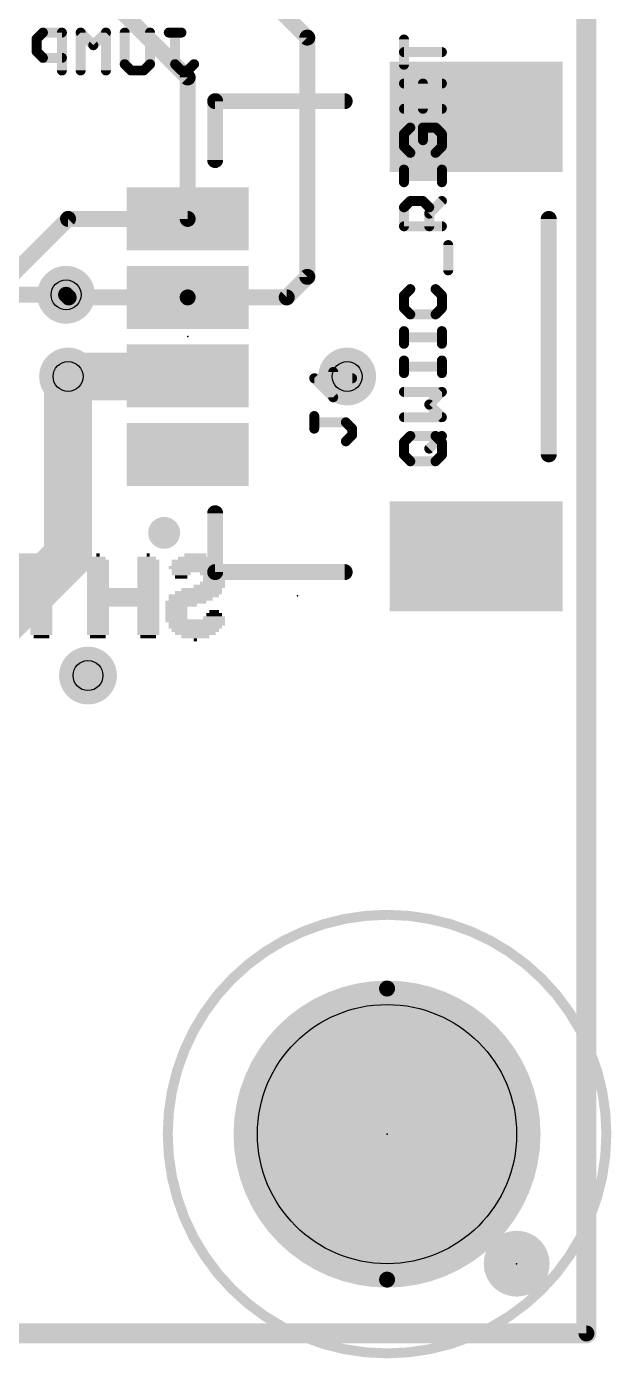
# Model space of a CAD drawing. Extents: x -33 to 74, y -22 to 37.
# Drawn here: x 18.27 to 25.72, y -0.32 to 16.65 of the extents above; entities that cross this region are included whole.
import ezdxf

# ---------------------------------------------------------------- set-up
doc = ezdxf.new("R2010")
doc.units = 0
for name, color, linetype in [('1', 12, 'CONTINUOUS'), ('16', 132, 'CONTINUOUS'), ('18', 110, 'CONTINUOUS'), ('20', 31, 'CONTINUOUS'), ('21', 41, 'CONTINUOUS'), ('22', 40, 'CONTINUOUS'), ('23', 53, 'CONTINUOUS'), ('24', 53, 'CONTINUOUS'), ('25', 253, 'CONTINUOUS'), ('27', 253, 'CONTINUOUS'), ('28', 253, 'CONTINUOUS'), ('29', 253, 'CONTINUOUS'), ('30', 253, 'CONTINUOUS'), ('31', 253, 'CONTINUOUS'), ('39', 12, 'CONTINUOUS'), ('41', 12, 'CONTINUOUS'), ('42', 132, 'CONTINUOUS'), ('44', 253, 'CONTINUOUS')]:
    doc.layers.add(name, color=color, linetype=linetype)

# ---------------------------------------------------------------- blocks, each defined once
blk = doc.blocks.new('RECT')
blk.add_solid([(-0.5, -0.5), (0.5, -0.5), (-0.5, 0.5), (0.5, 0.5)])
blk = doc.blocks.new('PIE')
at = {"const_width": 0.5}
blk.add_lwpolyline([(0, -0.25, 1), (0, 0.25, 1), (0, -0.25)], format="xyb", dxfattribs=at)
blk = doc.blocks.new('ROUNDV')
at = {"const_width": 0.5}
blk.add_lwpolyline([(0, -0.25, 1), (0, 0.25, 1), (0, -0.25)], format="xyb", dxfattribs=at)

msp = doc.modelspace()

# ---------------------------------------------------------------- linework, layer by layer
at = {"layer": '1'}
for points, const_width in [([(25.4, 25.4), (25.4, 0)], 0.254), ([(19.304, 19.05), (21.844, 16.51)], 0.2032), ([(20.32, 16.002), (19.05, 17.272)], 0.2032), ([(21.844, 16.51), (21.844, 13.462)], 0.2032), ([(20.32, 14.2), (20.32, 16.002)], 0.2032), ([(18.796, 14.2), (18.034, 13.438)], 0.2032), ([(20.32, 14.2), (18.796, 14.2)], 0.2032), ([(21.844, 13.462), (21.582, 13.2)], 0.2032), ([(18.804, 13.2), (18.7706, 13.2334)], 0.2032), ([(20.32, 13.2), (18.804, 13.2)], 0.2032), ([(21.582, 13.2), (20.32, 13.2)], 0.2032), ([(18.796, 12.192), (20.312, 12.192)], 0.6096), ([(20.312, 12.192), (20.32, 12.2)], 0.3048), ([(25.4, 0), (0, 0)], 0.254)]:
    msp.add_lwpolyline(points, dxfattribs=dict(at, const_width=const_width))
for points, const_width in [([(21.8948, 16.51, 1), (21.7932, 16.51)], 0.1016), ([(21.8081, 16.4741, 1), (21.8799, 16.5459)], 0.1016), ([(20.3708, 16.002, 1), (20.2692, 16.002)], 0.1016), ([(20.2841, 15.9661, 1), (20.3559, 16.0379)], 0.1016), ([(18.796, 14.2508, 1), (18.796, 14.1492)], 0.1016), ([(18.8319, 14.1641, 1), (18.7601, 14.2359)], 0.1016), ([(20.32, 14.1492, 1), (20.32, 14.2508)], 0.1016), ([(20.2692, 14.2, 1), (20.3708, 14.2)], 0.1016), ([(21.7932, 13.462, 1), (21.8948, 13.462)], 0.1016), ([(21.8799, 13.4261, 1), (21.8081, 13.4979)], 0.1016), ([(18.8065, 13.2693, 1), (18.7347, 13.1975)], 0.1016), ([(18.804, 13.2508, 1), (18.804, 13.1492)], 0.1016), ([(18.7681, 13.1641, 1), (18.8399, 13.2359)], 0.1016), ([(20.32, 13.2508, 1), (20.32, 13.1492)], 0.1016), ([(20.32, 13.1492, 1), (20.32, 13.2508)], 0.1016), ([(21.5461, 13.2359, 1), (21.6179, 13.1641)], 0.1016), ([(21.582, 13.1492, 1), (21.582, 13.2508)], 0.1016), ([(18.796, 12.3444, 1), (18.796, 12.0396)], 0.3048), ([(20.312, 12.0396, 1), (20.312, 12.3444)], 0.3048), ([(20.2581, 12.2459, 1), (20.3659, 12.1381)], 0.1524), ([(20.3739, 12.1461, 1), (20.2661, 12.2539)], 0.1524), ([(25.3365, 0, 1), (25.4635, 0)], 0.127), ([(25.4, -0.0635, 1), (25.4, 0.0635)], 0.127)]:
    msp.add_lwpolyline(points, format="xyb", dxfattribs=dict(at, const_width=const_width))
at = {"layer": '16'}
for points, const_width in [([(25.4, 25.4), (25.4, 0)], 0.254), ([(18.7706, 13.2334), (17.3736, 13.2334)], 0.2032), ([(18.796, 9.906), (18.796, 12.192)], 0.6096), ([(16.764, 7.874), (18.796, 9.906)], 0.6096), ([(25.4, 0), (0, 0)], 0.254)]:
    msp.add_lwpolyline(points, dxfattribs=dict(at, const_width=const_width))
for points, const_width in [([(18.7706, 13.1826, 1), (18.7706, 13.2842)], 0.1016), ([(18.9484, 12.192, 1), (18.6436, 12.192)], 0.3048), ([(18.9038, 9.7982, 1), (18.6882, 10.0138)], 0.3048), ([(18.6436, 9.906, 1), (18.9484, 9.906)], 0.3048), ([(25.3365, 0, 1), (25.4635, 0)], 0.127), ([(25.4, -0.0635, 1), (25.4, 0.0635)], 0.127)]:
    msp.add_lwpolyline(points, format="xyb", dxfattribs=dict(at, const_width=const_width))
at = {"layer": '20', "const_width": 0.2032}
for points in [[(25.4, 25.4), (25.4, 0)], [(25.4, 0), (0, 0)]]:
    msp.add_lwpolyline(points, dxfattribs=at)
at = {"layer": '20', "const_width": 0.1016}
for points in [[(25.3492, 0, 1), (25.4508, 0)], [(25.4, -0.0508, 1), (25.4, 0.0508)]]:
    msp.add_lwpolyline(points, format="xyb", dxfattribs=at)
at = {"layer": '20'}
msp.add_circle((22.86, 2.54), 1.651, dxfattribs=at)
at = {"layer": '21', "const_width": 0.2032}
for points in [[(20.67, 14.95), (20.67, 15.7)], [(20.67, 15.7), (22.32, 15.7)], [(24.92, 11.2), (24.92, 14.2)], [(20.67, 9.7), (20.67, 10.45)], [(22.32, 9.7), (20.67, 9.7)]]:
    msp.add_lwpolyline(points, dxfattribs=at)
at = {"layer": '21'}
for points, const_width in [([(20.7208, 15.7, 1), (20.6192, 15.7)], 0.1016), ([(20.67, 15.7508, 1), (20.67, 15.6492)], 0.1016), ([(22.32, 15.6492, 1), (22.32, 15.7508)], 0.1016), ([(20.6192, 14.95, 1), (20.7208, 14.95)], 0.1016), ([(24.9708, 14.2, 1), (24.8692, 14.2)], 0.1016), ([(24.8692, 11.2, 1), (24.9708, 11.2)], 0.1016), ([(20.7208, 10.45, 1), (20.6192, 10.45)], 0.1016), ([(20.02, 10.0984, 1), (20.02, 10.3016, 1), (20.02, 10.0984)], 0.2032), ([(20.67, 9.7508, 1), (20.67, 9.6492)], 0.1016), ([(20.6192, 9.7, 1), (20.7208, 9.7)], 0.1016), ([(22.32, 9.6492, 1), (22.32, 9.7508)], 0.1016)]:
    msp.add_lwpolyline(points, format="xyb", dxfattribs=dict(at, const_width=const_width))
at = {"layer": '23'}
for p in [(20.32, 12.7), (22.86, 2.54), (24.511, 0.889)]:
    msp.add_point(p, dxfattribs=at)
at = {"layer": '24'}
for p in [(21.717, 9.398), (24.511, 0.889)]:
    msp.add_point(p, dxfattribs=at)
at = {"layer": '25', "const_width": 0.0635}
for points in [[(21.9325, 12.2011, 1), (21.9325, 12.1376)], [(21.9549, 12.1918, 1), (21.91, 12.1469)], [(22.2057, 12.2498, 1), (22.1422, 12.2498)], [(22.4155, 12.1376, 1), (22.4155, 12.2011)], [(22.1422, 11.9278, 1), (22.2057, 11.9278)], [(22.1515, 11.9054, 1), (22.1964, 11.9503)], [(21.9642, 11.6885, 1), (21.9007, 11.6885)], [(21.9325, 11.6398, 1), (21.9325, 11.5763)], [(21.9007, 11.5275, 1), (21.9642, 11.5275)], [(22.3575, 11.6305, 1), (22.3125, 11.5856)], [(22.335, 11.5763, 1), (22.335, 11.6398)], [(22.4473, 11.5275, 1), (22.3838, 11.5275)], [(22.393, 11.5051, 1), (22.438, 11.55)], [(22.3125, 11.389, 1), (22.3575, 11.344)], [(22.3838, 11.447, 1), (22.4473, 11.447)], [(22.438, 11.4245, 1), (22.393, 11.4695)]]:
    msp.add_lwpolyline(points, format="xyb", dxfattribs=at)
at = {"layer": '25', "const_width": 0.127}
for points in [[(22.4155, 12.1693), (21.9325, 12.1693)], [(21.9325, 12.1693), (22.174, 11.9278)], [(22.174, 11.9278), (22.174, 12.2498)], [(21.9325, 11.5275), (21.9325, 11.6885)], [(22.335, 11.608), (21.9325, 11.608)], [(22.4155, 11.5275), (22.335, 11.608)], [(22.4155, 11.447), (22.4155, 11.5275)], [(22.335, 11.3665), (22.4155, 11.447)]]:
    msp.add_lwpolyline(points, dxfattribs=at)
at = {"layer": '27', "const_width": 0.127}
for points in [[(23.0755, 16.1643), (23.0755, 16.4863)], [(23.5585, 16.3253), (23.0755, 16.3253)], [(23.0755, 15.925), (23.5585, 15.925)], [(23.317, 15.603), (23.317, 15.925)], [(23.5585, 15.603), (23.0755, 15.603)], [(23.156, 15.3637), (23.0755, 15.2832)], [(23.0755, 15.2832), (23.0755, 15.1222)], [(23.478, 15.3637), (23.317, 15.3637)], [(23.317, 15.3637), (23.317, 15.2027)], [(23.5585, 15.2832), (23.478, 15.3637)], [(23.5585, 15.1222), (23.5585, 15.2832)], [(23.0755, 15.1222), (23.156, 15.0417)], [(23.156, 15.0417), (23.478, 15.0417)], [(23.478, 15.0417), (23.5585, 15.1222)], [(23.0755, 14.6675), (23.0755, 14.8285)], [(23.5585, 14.748), (23.0755, 14.748)], [(23.5585, 14.6675), (23.5585, 14.8285)], [(23.0755, 14.3477), (23.156, 14.4282)], [(23.156, 14.4282), (23.317, 14.4282)], [(23.317, 14.4282), (23.3975, 14.3477)], [(23.3975, 14.2672), (23.5585, 14.4282)], [(23.0755, 14.1062), (23.0755, 14.3477)], [(23.3975, 14.3477), (23.3975, 14.1062)], [(23.5585, 14.1062), (23.0755, 14.1062)], [(23.639, 13.5448), (23.639, 13.8668)], [(23.156, 13.3055), (23.0755, 13.225)], [(23.0755, 13.225), (23.0755, 13.064)], [(23.5585, 13.225), (23.478, 13.3055)], [(23.5585, 13.064), (23.5585, 13.225)], [(23.0755, 13.064), (23.156, 12.9835)], [(23.478, 12.9835), (23.5585, 13.064)], [(23.156, 12.9835), (23.478, 12.9835)], [(23.0755, 12.6093), (23.0755, 12.7703)], [(23.5585, 12.6898), (23.0755, 12.6898)], [(23.5585, 12.6093), (23.5585, 12.7703)], [(23.0755, 12.2351), (23.0755, 12.3961)], [(23.5585, 12.2351), (23.5585, 12.3961)], [(23.5585, 12.3156), (23.0755, 12.3156)], [(23.5585, 11.9958), (23.0755, 11.9958)], [(23.3975, 11.8348), (23.5585, 11.9958)], [(23.5585, 11.6738), (23.3975, 11.8348)], [(23.0755, 11.6738), (23.5585, 11.6738)], [(23.0755, 11.354), (23.156, 11.4345)], [(23.0755, 11.193), (23.0755, 11.354)], [(23.156, 11.4345), (23.478, 11.4345)], [(23.3975, 11.2735), (23.5585, 11.4345)], [(23.478, 11.4345), (23.5585, 11.354)], [(23.5585, 11.354), (23.5585, 11.193)], [(23.156, 11.1125), (23.0755, 11.193)], [(23.5585, 11.193), (23.478, 11.1125)], [(23.478, 11.1125), (23.156, 11.1125)]]:
    msp.add_lwpolyline(points, dxfattribs=at)
at = {"layer": '27', "const_width": 0.0635}
for points in [[(23.1072, 16.4863, 1), (23.0437, 16.4863)], [(23.0755, 16.357, 1), (23.0755, 16.2935)], [(23.5585, 16.2935, 1), (23.5585, 16.357)], [(23.0437, 16.1643, 1), (23.1072, 16.1643)], [(23.0755, 15.9567, 1), (23.0755, 15.8932)], [(23.3487, 15.925, 1), (23.2852, 15.925)], [(23.5585, 15.8932, 1), (23.5585, 15.9567)], [(23.0755, 15.6347, 1), (23.0755, 15.5712)], [(23.2852, 15.603, 1), (23.3487, 15.603)], [(23.5585, 15.5712, 1), (23.5585, 15.6347)], [(23.1072, 15.2832, 1), (23.0437, 15.2832)], [(23.053, 15.3056, 1), (23.0979, 15.2607)], [(23.1784, 15.3412, 1), (23.1335, 15.3861)], [(23.3487, 15.3637, 1), (23.2852, 15.3637)], [(23.317, 15.3954, 1), (23.317, 15.3319)], [(23.5005, 15.3861, 1), (23.4555, 15.3412)], [(23.478, 15.3319, 1), (23.478, 15.3954)], [(23.5903, 15.2832, 1), (23.5268, 15.2832)], [(23.536, 15.2607, 1), (23.581, 15.3056)], [(23.0979, 15.1446, 1), (23.053, 15.0997)], [(23.0437, 15.1222, 1), (23.1072, 15.1222)], [(23.156, 15.0734, 1), (23.156, 15.0099)], [(23.2852, 15.2027, 1), (23.3487, 15.2027)], [(23.478, 15.0099, 1), (23.478, 15.0734)], [(23.5268, 15.1222, 1), (23.5903, 15.1222)], [(23.581, 15.0997, 1), (23.536, 15.1446)], [(23.1335, 15.0192, 1), (23.1784, 15.0641)], [(23.4555, 15.0641, 1), (23.5005, 15.0192)], [(23.1072, 14.8285, 1), (23.0437, 14.8285)], [(23.0755, 14.7797, 1), (23.0755, 14.7162)], [(23.5903, 14.8285, 1), (23.5268, 14.8285)], [(23.5585, 14.7162, 1), (23.5585, 14.7797)], [(23.0437, 14.6675, 1), (23.1072, 14.6675)], [(23.5268, 14.6675, 1), (23.5903, 14.6675)], [(23.156, 14.4599, 1), (23.156, 14.3964)], [(23.1784, 14.4057, 1), (23.1335, 14.4506)], [(23.3394, 14.4506, 1), (23.2945, 14.4057)], [(23.317, 14.3964, 1), (23.317, 14.4599)], [(23.581, 14.4057, 1), (23.536, 14.4506)], [(23.1072, 14.3477, 1), (23.0437, 14.3477)], [(23.053, 14.3701, 1), (23.0979, 14.3252)], [(23.4292, 14.3477, 1), (23.3657, 14.3477)], [(23.375, 14.2896, 1), (23.4199, 14.2447)], [(23.375, 14.3252, 1), (23.4199, 14.3701)], [(23.0755, 14.1379, 1), (23.0755, 14.0744)], [(23.0437, 14.1062, 1), (23.1072, 14.1062)], [(23.3657, 14.1062, 1), (23.4292, 14.1062)], [(23.5585, 14.0744, 1), (23.5585, 14.1379)], [(23.6708, 13.8668, 1), (23.6073, 13.8668)], [(23.6073, 13.5448, 1), (23.6708, 13.5448)], [(23.1072, 13.225, 1), (23.0437, 13.225)], [(23.053, 13.2475, 1), (23.0979, 13.2026)], [(23.1784, 13.2831, 1), (23.1335, 13.328)], [(23.5005, 13.328, 1), (23.4555, 13.2831)], [(23.5903, 13.225, 1), (23.5268, 13.225)], [(23.536, 13.2026, 1), (23.581, 13.2475)], [(23.0979, 13.0865, 1), (23.053, 13.0416)], [(23.0437, 13.064, 1), (23.1072, 13.064)], [(23.5268, 13.064, 1), (23.5903, 13.064)], [(23.581, 13.0416, 1), (23.536, 13.0865)], [(23.156, 13.0153, 1), (23.156, 12.9518)], [(23.1335, 12.9611, 1), (23.1784, 13.006)], [(23.4555, 13.006, 1), (23.5005, 12.9611)], [(23.478, 12.9518, 1), (23.478, 13.0153)], [(23.1072, 12.7703, 1), (23.0437, 12.7703)], [(23.0755, 12.7216, 1), (23.0755, 12.6581)], [(23.5903, 12.7703, 1), (23.5268, 12.7703)], [(23.5585, 12.6581, 1), (23.5585, 12.7216)], [(23.0437, 12.6093, 1), (23.1072, 12.6093)], [(23.5268, 12.6093, 1), (23.5903, 12.6093)], [(23.1072, 12.3961, 1), (23.0437, 12.3961)], [(23.5903, 12.3961, 1), (23.5268, 12.3961)], [(23.0755, 12.3474, 1), (23.0755, 12.2839)], [(23.0437, 12.2351, 1), (23.1072, 12.2351)], [(23.5268, 12.2351, 1), (23.5903, 12.2351)], [(23.5585, 12.2839, 1), (23.5585, 12.3474)], [(23.0755, 12.0276, 1), (23.0755, 11.9641)], [(23.581, 11.9734, 1), (23.536, 12.0183)], [(23.5585, 11.9641, 1), (23.5585, 12.0276)], [(23.4199, 11.8573, 1), (23.375, 11.8124)], [(23.375, 11.8573, 1), (23.4199, 11.8124)], [(23.0755, 11.7056, 1), (23.0755, 11.6421)], [(23.536, 11.6514, 1), (23.581, 11.6963)], [(23.5585, 11.6421, 1), (23.5585, 11.7056)], [(23.1072, 11.354, 1), (23.0437, 11.354)], [(23.053, 11.3765, 1), (23.0979, 11.3316)], [(23.156, 11.4663, 1), (23.156, 11.4028)], [(23.1784, 11.4121, 1), (23.1335, 11.457)], [(23.5005, 11.457, 1), (23.4555, 11.4121)], [(23.478, 11.4028, 1), (23.478, 11.4663)], [(23.5903, 11.354, 1), (23.5268, 11.354)], [(23.581, 11.4121, 1), (23.536, 11.457)], [(23.536, 11.3316, 1), (23.581, 11.3765)], [(23.0979, 11.2155, 1), (23.053, 11.1705)], [(23.0437, 11.193, 1), (23.1072, 11.193)], [(23.375, 11.296, 1), (23.4199, 11.2511)], [(23.5268, 11.193, 1), (23.5903, 11.193)], [(23.581, 11.1705, 1), (23.536, 11.2155)], [(23.156, 11.1443, 1), (23.156, 11.0808)], [(23.1335, 11.09, 1), (23.1784, 11.135)], [(23.4555, 11.135, 1), (23.5005, 11.09)], [(23.478, 11.0808, 1), (23.478, 11.1443)]]:
    msp.add_lwpolyline(points, format="xyb", dxfattribs=at)
at = {"layer": '28', "const_width": 0.127}
for points in [[(18.4759, 16.5739), (18.3954, 16.4934)], [(18.7174, 16.5739), (18.4759, 16.5739)], [(18.7174, 16.0909), (18.7174, 16.5739)], [(19.1177, 16.4129), (18.9567, 16.5739)], [(18.9567, 16.5739), (18.9567, 16.0909)], [(19.2787, 16.5739), (19.1177, 16.4129)], [(19.2787, 16.0909), (19.2787, 16.5739)], [(19.518, 16.1714), (19.518, 16.5739)], [(19.84, 16.5739), (19.84, 16.1714)], [(20.2403, 16.5739), (20.0793, 16.5739)], [(20.1598, 16.1714), (20.1598, 16.5739)], [(18.3954, 16.4934), (18.3954, 16.3324)], [(18.3954, 16.3324), (18.4759, 16.2519)], [(18.4759, 16.2519), (18.7174, 16.2519)], [(19.5985, 16.0909), (19.518, 16.1714)], [(19.7595, 16.0909), (19.5985, 16.0909)], [(19.84, 16.1714), (19.7595, 16.0909)], [(20.2403, 16.0909), (20.1598, 16.1714)], [(20.3208, 16.0909), (20.2403, 16.0909)], [(20.4013, 16.1714), (20.3208, 16.0909)]]:
    msp.add_lwpolyline(points, dxfattribs=at)
at = {"layer": '28', "const_width": 0.0635}
for points in [[(18.4759, 16.6057, 1), (18.4759, 16.5422)], [(18.4983, 16.5515, 1), (18.4534, 16.5964)], [(18.7491, 16.5739, 1), (18.6856, 16.5739)], [(18.7174, 16.5422, 1), (18.7174, 16.6057)], [(18.9791, 16.5964, 1), (18.9342, 16.5515)], [(18.9884, 16.5739, 1), (18.9249, 16.5739)], [(19.3104, 16.5739, 1), (19.2469, 16.5739)], [(19.3011, 16.5515, 1), (19.2562, 16.5964)], [(19.5497, 16.5739, 1), (19.4862, 16.5739)], [(19.8718, 16.5739, 1), (19.8083, 16.5739)], [(20.0793, 16.6057, 1), (20.0793, 16.5422)], [(20.1916, 16.5739, 1), (20.1281, 16.5739)], [(20.2403, 16.5422, 1), (20.2403, 16.6057)], [(18.4271, 16.4934, 1), (18.3636, 16.4934)], [(18.3729, 16.5159, 1), (18.4178, 16.471)], [(19.0952, 16.4354, 1), (19.1401, 16.3905)], [(19.0952, 16.3905, 1), (19.1401, 16.4354)], [(18.4178, 16.3549, 1), (18.3729, 16.31)], [(18.3636, 16.3324, 1), (18.4271, 16.3324)], [(18.4759, 16.2837, 1), (18.4759, 16.2202)], [(18.4534, 16.2295, 1), (18.4983, 16.2744)], [(18.7174, 16.2202, 1), (18.7174, 16.2837)], [(18.6856, 16.0909, 1), (18.7491, 16.0909)], [(18.9249, 16.0909, 1), (18.9884, 16.0909)], [(19.2469, 16.0909, 1), (19.3104, 16.0909)], [(19.5404, 16.1939, 1), (19.4955, 16.1489)], [(19.4862, 16.1714, 1), (19.5497, 16.1714)], [(19.5985, 16.1227, 1), (19.5985, 16.0592)], [(19.576, 16.0684, 1), (19.6209, 16.1134)], [(19.7371, 16.1134, 1), (19.782, 16.0684)], [(19.7595, 16.0592, 1), (19.7595, 16.1227)], [(19.8083, 16.1714, 1), (19.8718, 16.1714)], [(19.8625, 16.1489, 1), (19.8176, 16.1939)], [(20.1823, 16.1939, 1), (20.1374, 16.1489)], [(20.1281, 16.1714, 1), (20.1916, 16.1714)], [(20.2403, 16.1227, 1), (20.2403, 16.0592)], [(20.2179, 16.0684, 1), (20.2628, 16.1134)], [(20.2984, 16.1134, 1), (20.3433, 16.0684)], [(20.3208, 16.0592, 1), (20.3208, 16.1227)], [(20.4238, 16.1489, 1), (20.3789, 16.1939)]]:
    msp.add_lwpolyline(points, format="xyb", dxfattribs=at)
at = {"layer": '29', "const_width": 1.7526}
msp.add_lwpolyline([(22.86, 1.6637, 1), (22.86, 3.4163, 1), (22.86, 1.6637)], format="xyb", dxfattribs=at)
at = {"layer": '30', "const_width": 1.7526}
msp.add_lwpolyline([(22.86, 1.6637, 1), (22.86, 3.4163, 1), (22.86, 1.6637)], format="xyb", dxfattribs=at)
at = {"layer": '39', "const_width": 0.127}
msp.add_lwpolyline([(22.86, -0.254, 1), (22.86, 5.334, 1), (22.86, -0.254)], format="xyb", dxfattribs=at)
at = {"layer": '41'}
for points, const_width in [([(22.86, 4.3942, 1), (22.86, 0.6858)], 0.2032), ([(22.86, 0.6858, 1), (22.86, 4.3942)], 0.2032), ([(22.86, 4.445, 1), (22.86, 4.3434)], 0.1016), ([(22.86, 4.3434, 1), (22.86, 4.445)], 0.1016), ([(22.86, 0.7366, 1), (22.86, 0.635)], 0.1016), ([(22.86, 0.635, 1), (22.86, 0.7366)], 0.1016)]:
    msp.add_lwpolyline(points, format="xyb", dxfattribs=dict(at, const_width=const_width))
at = {"layer": '42'}
for points, const_width in [([(22.86, 4.3942, 1), (22.86, 0.6858)], 0.2032), ([(22.86, 0.6858, 1), (22.86, 4.3942)], 0.2032), ([(22.86, 4.445, 1), (22.86, 4.3434)], 0.1016), ([(22.86, 4.3434, 1), (22.86, 4.445)], 0.1016), ([(22.86, 0.7366, 1), (22.86, 0.635)], 0.1016), ([(22.86, 0.635, 1), (22.86, 0.7366)], 0.1016)]:
    msp.add_lwpolyline(points, format="xyb", dxfattribs=dict(at, const_width=const_width))
at = {"layer": '44'}
for centre in [(18.7706, 13.2334), (18.796, 12.192), (22.352, 12.192), (19.05, 8.382)]:
    msp.add_circle(centre, 0.1905, dxfattribs=at)

# ---------------------------------------------------------------- block references
at = {"layer": '1', "rotation": 90}
for p, xscale, yscale in [((23.995, 15.5), 1.2, 2), ((20.32, 14.2), 0.6, 1.35), ((20.32, 13.2), 0.6, 1.35), ((20.32, 12.2), 0.6, 1.35), ((20.32, 11.2), 0.6, 1.35), ((23.995, 9.9), 1.2, 2)]:
    msp.add_blockref('RECT', p, dxfattribs=dict(at, xscale=xscale, yscale=yscale))
at = {"layer": '1', "xscale": 0.635, "yscale": 0.635}
msp.add_blockref('PIE', (24.511, 0.889), dxfattribs=at)
at = {"layer": '16', "xscale": 0.635, "yscale": 0.635}
msp.add_blockref('PIE', (24.511, 0.889), dxfattribs=at)
at = {"layer": '18', "xscale": 0.7366, "yscale": 0.7366}
for p in [(18.7706, 13.2334), (18.7706, 13.2334), (18.796, 12.192), (18.796, 12.192), (22.352, 12.192), (22.352, 12.192), (19.05, 8.382), (19.05, 8.382)]:
    msp.add_blockref('ROUNDV', p, dxfattribs=at)
at = {"layer": '22', "yscale": 0.04, "rotation": 180}
for p in [(18.457, 9.878), (18.457, 9.838), (18.457, 9.798), (18.457, 9.758)]:
    msp.add_blockref('RECT', p, dxfattribs=at)
for p, xscale in [((18.457, 9.918), 0.84), ((19.157, 9.878), 0.24), ((19.177, 9.838), 0.28), ((19.177, 9.918), 0.04), ((19.797, 9.878), 0.24), ((19.817, 9.838), 0.28), ((19.817, 9.918), 0.04), ((20.397, 9.838), 0.56), ((20.417, 9.878), 0.44), ((20.417, 9.918), 0.28), ((18.457, 9.718), 0.92), ((18.457, 9.678), 0.28), ((19.177, 9.798), 0.28), ((19.177, 9.758), 0.28), ((19.177, 9.718), 0.28), ((19.177, 9.678), 0.28), ((19.817, 9.798), 0.28), ((19.817, 9.758), 0.28), ((19.817, 9.718), 0.28), ((19.817, 9.678), 0.28), ((20.417, 9.758), 0.68), ((20.417, 9.798), 0.6), ((20.437, 9.718), 0.64), ((20.237, 9.678), 0.24), ((20.637, 9.678), 0.32), ((18.457, 9.638), 0.28), ((18.457, 9.598), 0.28), ((18.457, 9.558), 0.28), ((18.457, 9.518), 0.28), ((19.177, 9.638), 0.28), ((19.177, 9.598), 0.28), ((19.177, 9.558), 0.28), ((19.177, 9.518), 0.28), ((19.817, 9.638), 0.28), ((19.817, 9.598), 0.28), ((19.817, 9.558), 0.28), ((19.817, 9.518), 0.28), ((20.237, 9.638), 0.16), ((20.597, 9.518), 0.4), ((20.637, 9.558), 0.32), ((20.657, 9.638), 0.28), ((20.657, 9.598), 0.28), ((18.457, 9.478), 0.28), ((18.457, 9.438), 0.28), ((18.457, 9.398), 0.28), ((18.457, 9.358), 0.28), ((18.457, 9.318), 0.28), ((19.497, 9.478), 0.92), ((19.497, 9.438), 0.92), ((19.497, 9.398), 0.92), ((19.497, 9.358), 0.92), ((19.497, 9.318), 0.92), ((20.297, 9.318), 0.52), ((20.397, 9.398), 0.64), ((20.357, 9.358), 0.56), ((20.457, 9.438), 0.6), ((20.497, 9.478), 0.52), ((18.457, 9.278), 0.28), ((18.457, 9.238), 0.28), ((18.457, 9.198), 0.28), ((18.457, 9.158), 0.28), ((19.497, 9.278), 0.92), ((19.177, 9.238), 0.28), ((19.177, 9.198), 0.28), ((19.177, 9.158), 0.28), ((19.817, 9.238), 0.28), ((19.817, 9.198), 0.28), ((19.817, 9.158), 0.28), ((20.237, 9.278), 0.4), ((20.177, 9.238), 0.28), ((20.177, 9.198), 0.28), ((20.177, 9.158), 0.28), ((20.657, 9.158), 0.2), ((20.657, 9.198), 0.12), ((18.457, 9.118), 0.28), ((18.457, 9.078), 0.28), ((18.457, 9.038), 0.28), ((18.457, 8.998), 0.28), ((19.177, 9.118), 0.28), ((19.177, 9.078), 0.28), ((19.177, 9.038), 0.28), ((19.177, 8.998), 0.28), ((19.817, 9.118), 0.28), ((19.817, 9.078), 0.28), ((19.817, 9.038), 0.28), ((19.817, 8.998), 0.28), ((20.177, 9.118), 0.28), ((20.417, 9.078), 0.76), ((20.437, 9.038), 0.72), ((20.417, 8.998), 0.68), ((20.657, 9.118), 0.28), ((18.457, 8.958), 0.28), ((18.457, 8.918), 0.28), ((18.457, 8.878), 0.2), ((19.177, 8.958), 0.28), ((19.177, 8.918), 0.28), ((19.177, 8.878), 0.2), ((19.817, 8.958), 0.28), ((19.817, 8.918), 0.28), ((19.817, 8.878), 0.2), ((20.417, 8.958), 0.6), ((20.417, 8.918), 0.52), ((20.417, 8.878), 0.36), ((20.417, 8.838), 0.04)]:
    msp.add_blockref('RECT', p, dxfattribs=dict(at, xscale=xscale))
at = {"layer": '29', "rotation": 90}
for p, xscale, yscale in [((23.995, 15.5), 1.4032, 2.2032), ((20.32, 14.2), 0.8032, 1.5532), ((20.32, 13.2), 0.8032, 1.5532), ((20.32, 12.2), 0.8032, 1.5532), ((20.32, 11.2), 0.8032, 1.5532), ((23.995, 9.9), 1.4032, 2.2032)]:
    msp.add_blockref('RECT', p, dxfattribs=dict(at, xscale=xscale, yscale=yscale))
at = {"layer": '29', "xscale": 0.8382, "yscale": 0.8382}
msp.add_blockref('PIE', (24.511, 0.889), dxfattribs=at)
at = {"layer": '30', "xscale": 0.8382, "yscale": 0.8382}
msp.add_blockref('PIE', (24.511, 0.889), dxfattribs=at)
at = {"layer": '31', "rotation": 90}
for p, xscale, yscale in [((23.995, 15.5), 1.2, 2), ((20.32, 14.2), 0.6, 1.35), ((20.32, 13.2), 0.6, 1.35), ((20.32, 12.2), 0.6, 1.35), ((20.32, 11.2), 0.6, 1.35), ((23.995, 9.9), 1.2, 2)]:
    msp.add_blockref('RECT', p, dxfattribs=dict(at, xscale=xscale, yscale=yscale))

doc.saveas('drawing.dxf')
